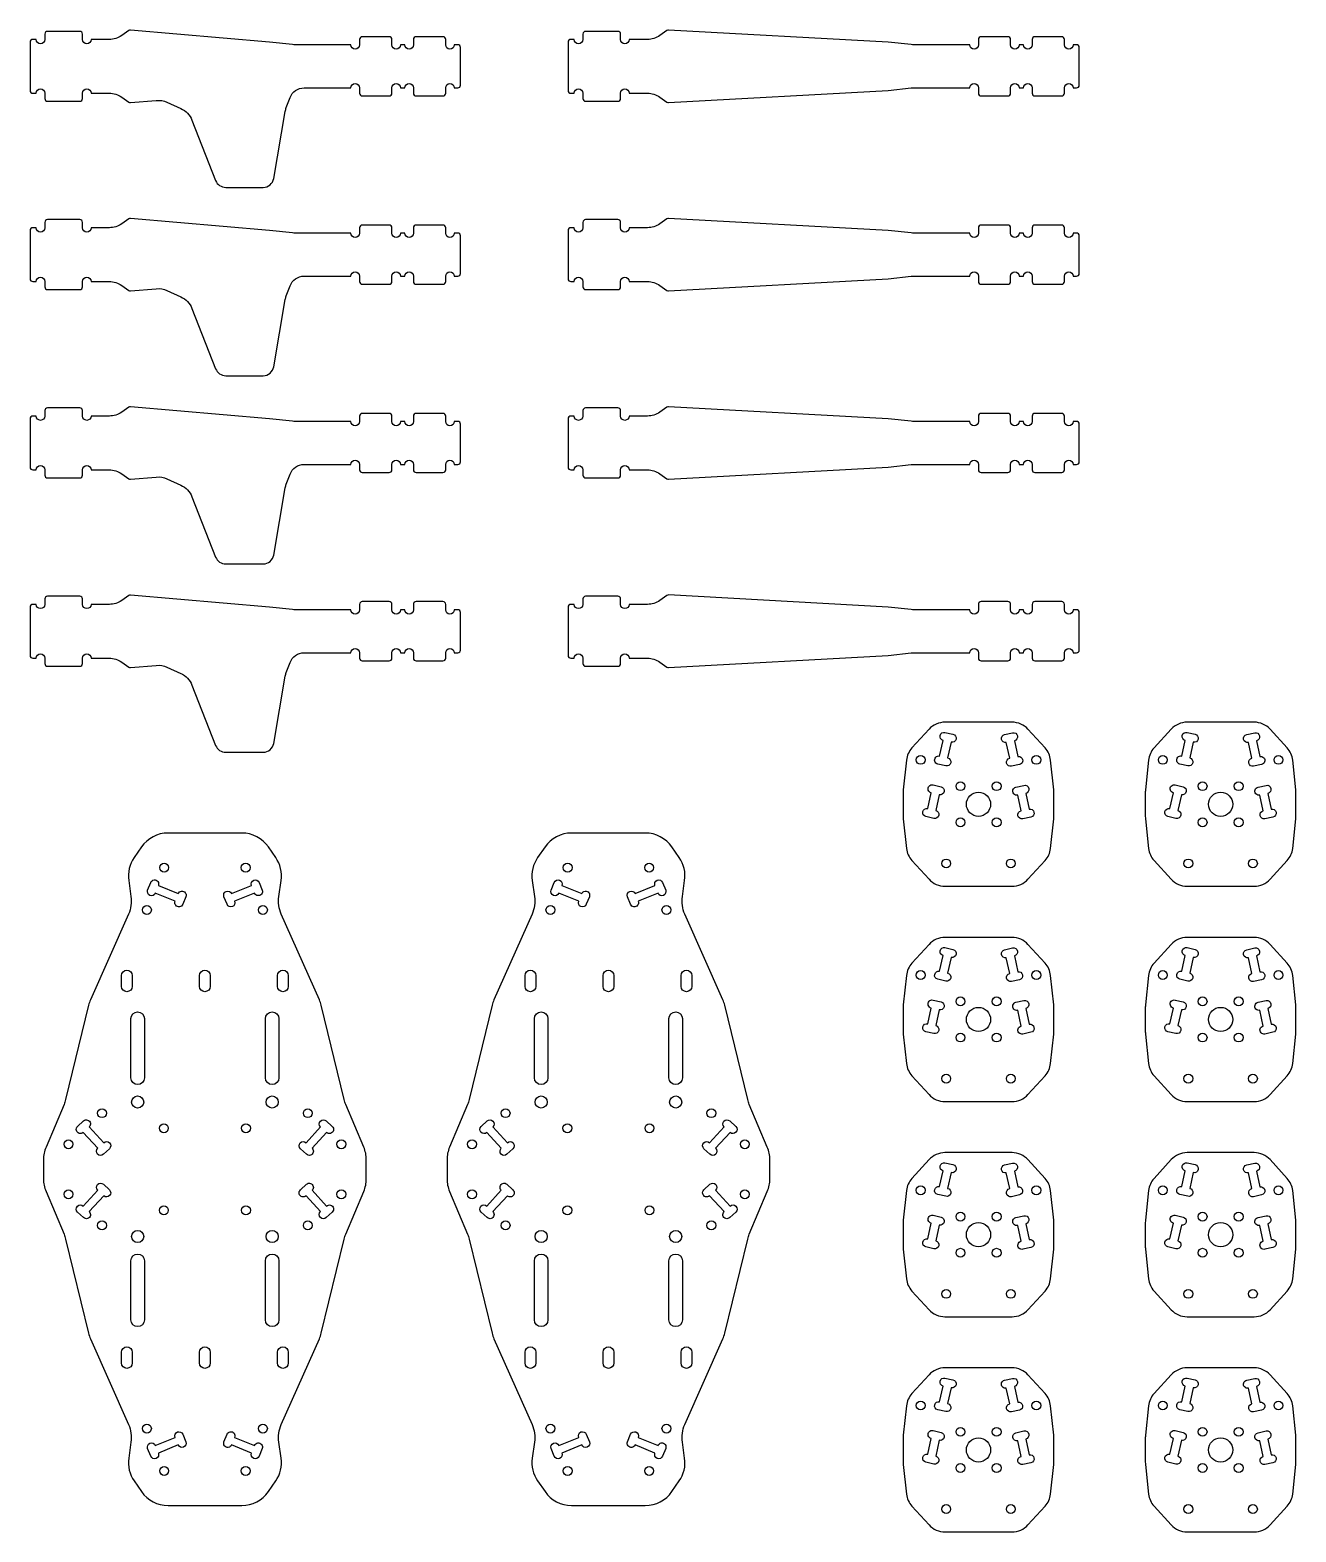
# Model space of a CAD drawing. Header units: millimetres. Extents: x 20 to 491, y 25 to 583.
import ezdxf

# ---------------------------------------------------------------- set-up
doc = ezdxf.new("R2010")
doc.units = ezdxf.units.MM
doc.layers.add('DECOUPE', color=1, linetype='Continuous')

msp = doc.modelspace()

# ---------------------------------------------------------------- linework, layer by layer
at = {"layer": 'DECOUPE'}
for points in [[(108.99, 579), (57.36, 583.47, 0.176048), (56.7, 583.29), (54.07, 581.45, -0.153879), (49.48, 580), (42.7, 580, -1), (39.5, 580), (39.5, 581.6), (39.5, 582, 0.414214), (38.5, 583), (26.5, 583, 0.414214), (25.5, 582), (25.5, 581.6), (25.5, 580, -1), (22.3, 580), (21, 580, 0.414214), (20, 579), (20, 561, 0.414214), (21, 560), (22.3, 560, -1), (25.5, 560), (25.5, 558.4), (25.5, 558, 0.414214), (26.5, 557), (38.5, 557, 0.414214), (39.5, 558), (39.5, 558.4), (39.5, 560, -1), (42.7, 560), (49.48, 560, -0.153879), (54.07, 558.55), (56.7, 556.71, 0.175228), (57.36, 556.53), (66.94, 557.33, -0.127178), (70.89, 556.65), (76.03, 554.34, -0.19585), (80.19, 549.97), (89, 527.54, 0.308368), (92.73, 525), (106.63, 525, 0.365046), (110.57, 528.32), (114.87, 553.26, -0.047044), (115.26, 554.71), (116.65, 558.4, -0.312633), (121.84, 562), (139.3, 562, -1), (142.5, 562), (142.5, 560.4), (142.5, 560, 0.414214), (143.5, 559), (153.5, 559, 0.414214), (154.5, 560), (154.5, 560.4), (154.5, 562, -1), (157.7, 562), (159.3, 562, -1), (162.5, 562), (162.5, 560.4), (162.5, 560, 0.414214), (163.5, 559), (173.5, 559, 0.414214), (174.5, 560), (174.5, 560.4), (174.5, 562, -1), (177.7, 562), (179, 562, 0.414214), (180, 563), (180, 577, 0.414214), (179, 578), (177.7, 578, -1), (174.5, 578), (174.5, 579.6), (174.5, 580, 0.414214), (173.5, 581), (163.5, 581, 0.414214), (162.5, 580), (162.5, 579.6), (162.5, 578, -1), (159.3, 578), (157.7, 578, -1), (154.5, 578), (154.5, 579.6), (154.5, 580, 0.414214), (153.5, 581), (143.5, 581, 0.414214), (142.5, 580), (142.5, 579.6), (142.5, 578, -1), (139.3, 578), (118.44, 578, -0.027671), (117.56, 578.05), (109.01, 579, 0.006084)], [(338.97, 579), (257.35, 583.48, 0.16794), (256.72, 583.3), (254.07, 581.45, -0.153879), (249.48, 580), (242.7, 580, -1), (239.5, 580), (239.5, 581.6), (239.5, 582, 0.414214), (238.5, 583), (226.5, 583, 0.414214), (225.5, 582), (225.5, 581.6), (225.5, 580, -1), (222.3, 580), (221, 580, 0.414214), (220, 579), (220, 561, 0.414214), (221, 560), (222.3, 560, -1), (225.5, 560), (225.5, 558.4), (225.5, 558, 0.414214), (226.5, 557), (238.5, 557, 0.414214), (239.5, 558), (239.5, 558.4), (239.5, 560, -1), (242.7, 560), (249.48, 560, -0.153879), (254.07, 558.55), (256.72, 556.7, 0.16794), (257.35, 556.52), (338.97, 561, 0.013959), (339.03, 561), (347.56, 561.95, -0.027671), (348.44, 562), (369.3, 562, -1), (372.5, 562), (372.5, 560.4), (372.5, 560, 0.414214), (373.5, 559), (383.5, 559, 0.414214), (384.5, 560), (384.5, 560.4), (384.5, 562, -1), (387.7, 562), (389.3, 562, -1), (392.5, 562), (392.5, 560.4), (392.5, 560, 0.414214), (393.5, 559), (403.5, 559, 0.414214), (404.5, 560), (404.5, 560.4), (404.5, 562, -1), (407.7, 562), (409, 562, 0.414214), (410, 563), (410, 577, 0.414214), (409, 578), (407.7, 578, -1), (404.5, 578), (404.5, 579.6), (404.5, 580, 0.414214), (403.5, 581), (393.5, 581, 0.414214), (392.5, 580), (392.5, 579.6), (392.5, 578, -1), (389.3, 578), (387.7, 578, -1), (384.5, 578), (384.5, 579.6), (384.5, 580, 0.414214), (383.5, 581), (373.5, 581, 0.414214), (372.5, 580), (372.5, 579.6), (372.5, 578, -1), (369.3, 578), (348.44, 578, -0.027671), (347.56, 578.05), (339.03, 579, 0.013959)], [(108.99, 509), (57.36, 513.47, 0.176048), (56.7, 513.29), (54.07, 511.45, -0.153879), (49.48, 510), (42.7, 510, -1), (39.5, 510), (39.5, 511.6), (39.5, 512, 0.414214), (38.5, 513), (26.5, 513, 0.414214), (25.5, 512), (25.5, 511.6), (25.5, 510, -1), (22.3, 510), (21, 510, 0.414214), (20, 509), (20, 491, 0.414214), (21, 490), (22.3, 490, -1), (25.5, 490), (25.5, 488.4), (25.5, 488, 0.414214), (26.5, 487), (38.5, 487, 0.414214), (39.5, 488), (39.5, 488.4), (39.5, 490, -1), (42.7, 490), (49.48, 490, -0.153879), (54.07, 488.55), (56.7, 486.71, 0.175228), (57.36, 486.53), (66.94, 487.33, -0.127178), (70.89, 486.65), (76.03, 484.34, -0.19585), (80.19, 479.97), (89, 457.54, 0.308368), (92.73, 455), (106.63, 455, 0.365046), (110.57, 458.32), (114.87, 483.26, -0.047044), (115.26, 484.71), (116.65, 488.4, -0.312633), (121.84, 492), (139.3, 492, -1), (142.5, 492), (142.5, 490.4), (142.5, 490, 0.414214), (143.5, 489), (153.5, 489, 0.414214), (154.5, 490), (154.5, 490.4), (154.5, 492, -1), (157.7, 492), (159.3, 492, -1), (162.5, 492), (162.5, 490.4), (162.5, 490, 0.414214), (163.5, 489), (173.5, 489, 0.414214), (174.5, 490), (174.5, 490.4), (174.5, 492, -1), (177.7, 492), (179, 492, 0.414214), (180, 493), (180, 507, 0.414214), (179, 508), (177.7, 508, -1), (174.5, 508), (174.5, 509.6), (174.5, 510, 0.414214), (173.5, 511), (163.5, 511, 0.414214), (162.5, 510), (162.5, 509.6), (162.5, 508, -1), (159.3, 508), (157.7, 508, -1), (154.5, 508), (154.5, 509.6), (154.5, 510, 0.414214), (153.5, 511), (143.5, 511, 0.414214), (142.5, 510), (142.5, 509.6), (142.5, 508, -1), (139.3, 508), (118.44, 508, -0.027671), (117.56, 508.05), (109.01, 509, 0.006084)], [(338.97, 509), (257.35, 513.48, 0.16794), (256.72, 513.3), (254.07, 511.45, -0.153879), (249.48, 510), (242.7, 510, -1), (239.5, 510), (239.5, 511.6), (239.5, 512, 0.414214), (238.5, 513), (226.5, 513, 0.414214), (225.5, 512), (225.5, 511.6), (225.5, 510, -1), (222.3, 510), (221, 510, 0.414214), (220, 509), (220, 491, 0.414214), (221, 490), (222.3, 490, -1), (225.5, 490), (225.5, 488.4), (225.5, 488, 0.414214), (226.5, 487), (238.5, 487, 0.414214), (239.5, 488), (239.5, 488.4), (239.5, 490, -1), (242.7, 490), (249.48, 490, -0.153879), (254.07, 488.55), (256.72, 486.7, 0.16794), (257.35, 486.52), (338.97, 491, 0.013959), (339.03, 491), (347.56, 491.95, -0.027671), (348.44, 492), (369.3, 492, -1), (372.5, 492), (372.5, 490.4), (372.5, 490, 0.414214), (373.5, 489), (383.5, 489, 0.414214), (384.5, 490), (384.5, 490.4), (384.5, 492, -1), (387.7, 492), (389.3, 492, -1), (392.5, 492), (392.5, 490.4), (392.5, 490, 0.414214), (393.5, 489), (403.5, 489, 0.414214), (404.5, 490), (404.5, 490.4), (404.5, 492, -1), (407.7, 492), (409, 492, 0.414214), (410, 493), (410, 507, 0.414214), (409, 508), (407.7, 508, -1), (404.5, 508), (404.5, 509.6), (404.5, 510, 0.414214), (403.5, 511), (393.5, 511, 0.414214), (392.5, 510), (392.5, 509.6), (392.5, 508, -1), (389.3, 508), (387.7, 508, -1), (384.5, 508), (384.5, 509.6), (384.5, 510, 0.414214), (383.5, 511), (373.5, 511, 0.414214), (372.5, 510), (372.5, 509.6), (372.5, 508, -1), (369.3, 508), (348.44, 508, -0.027671), (347.56, 508.05), (339.03, 509, 0.013959)], [(108.99, 439), (57.36, 443.47, 0.176048), (56.7, 443.29), (54.07, 441.45, -0.153879), (49.48, 440), (42.7, 440, -1), (39.5, 440), (39.5, 441.6), (39.5, 442, 0.414214), (38.5, 443), (26.5, 443, 0.414214), (25.5, 442), (25.5, 441.6), (25.5, 440, -1), (22.3, 440), (21, 440, 0.414214), (20, 439), (20, 421, 0.414214), (21, 420), (22.3, 420, -1), (25.5, 420), (25.5, 418.4), (25.5, 418, 0.414214), (26.5, 417), (38.5, 417, 0.414214), (39.5, 418), (39.5, 418.4), (39.5, 420, -1), (42.7, 420), (49.48, 420, -0.153879), (54.07, 418.55), (56.7, 416.71, 0.175228), (57.36, 416.53), (66.94, 417.33, -0.127178), (70.89, 416.65), (76.03, 414.34, -0.19585), (80.19, 409.97), (89, 387.54, 0.308368), (92.73, 385), (106.63, 385, 0.365046), (110.57, 388.32), (114.87, 413.26, -0.047044), (115.26, 414.71), (116.65, 418.4, -0.312633), (121.84, 422), (139.3, 422, -1), (142.5, 422), (142.5, 420.4), (142.5, 420, 0.414214), (143.5, 419), (153.5, 419, 0.414214), (154.5, 420), (154.5, 420.4), (154.5, 422, -1), (157.7, 422), (159.3, 422, -1), (162.5, 422), (162.5, 420.4), (162.5, 420, 0.414214), (163.5, 419), (173.5, 419, 0.414214), (174.5, 420), (174.5, 420.4), (174.5, 422, -1), (177.7, 422), (179, 422, 0.414214), (180, 423), (180, 437, 0.414214), (179, 438), (177.7, 438, -1), (174.5, 438), (174.5, 439.6), (174.5, 440, 0.414214), (173.5, 441), (163.5, 441, 0.414214), (162.5, 440), (162.5, 439.6), (162.5, 438, -1), (159.3, 438), (157.7, 438, -1), (154.5, 438), (154.5, 439.6), (154.5, 440, 0.414214), (153.5, 441), (143.5, 441, 0.414214), (142.5, 440), (142.5, 439.6), (142.5, 438, -1), (139.3, 438), (118.44, 438, -0.027671), (117.56, 438.05), (109.01, 439, 0.006084)], [(338.97, 439), (257.35, 443.48, 0.16794), (256.72, 443.3), (254.07, 441.45, -0.153879), (249.48, 440), (242.7, 440, -1), (239.5, 440), (239.5, 441.6), (239.5, 442, 0.414214), (238.5, 443), (226.5, 443, 0.414214), (225.5, 442), (225.5, 441.6), (225.5, 440, -1), (222.3, 440), (221, 440, 0.414214), (220, 439), (220, 421, 0.414214), (221, 420), (222.3, 420, -1), (225.5, 420), (225.5, 418.4), (225.5, 418, 0.414214), (226.5, 417), (238.5, 417, 0.414214), (239.5, 418), (239.5, 418.4), (239.5, 420, -1), (242.7, 420), (249.48, 420, -0.153879), (254.07, 418.55), (256.72, 416.7, 0.16794), (257.35, 416.52), (338.97, 421, 0.013959), (339.03, 421), (347.56, 421.95, -0.027671), (348.44, 422), (369.3, 422, -1), (372.5, 422), (372.5, 420.4), (372.5, 420, 0.414214), (373.5, 419), (383.5, 419, 0.414214), (384.5, 420), (384.5, 420.4), (384.5, 422, -1), (387.7, 422), (389.3, 422, -1), (392.5, 422), (392.5, 420.4), (392.5, 420, 0.414214), (393.5, 419), (403.5, 419, 0.414214), (404.5, 420), (404.5, 420.4), (404.5, 422, -1), (407.7, 422), (409, 422, 0.414214), (410, 423), (410, 437, 0.414214), (409, 438), (407.7, 438, -1), (404.5, 438), (404.5, 439.6), (404.5, 440, 0.414214), (403.5, 441), (393.5, 441, 0.414214), (392.5, 440), (392.5, 439.6), (392.5, 438, -1), (389.3, 438), (387.7, 438, -1), (384.5, 438), (384.5, 439.6), (384.5, 440, 0.414214), (383.5, 441), (373.5, 441, 0.414214), (372.5, 440), (372.5, 439.6), (372.5, 438, -1), (369.3, 438), (348.44, 438, -0.027671), (347.56, 438.05), (339.03, 439, 0.013959)], [(108.99, 369), (57.36, 373.47, 0.176048), (56.7, 373.29), (54.07, 371.45, -0.153879), (49.48, 370), (42.7, 370, -1), (39.5, 370), (39.5, 371.6), (39.5, 372, 0.414214), (38.5, 373), (26.5, 373, 0.414214), (25.5, 372), (25.5, 371.6), (25.5, 370, -1), (22.3, 370), (21, 370, 0.414214), (20, 369), (20, 351, 0.414214), (21, 350), (22.3, 350, -1), (25.5, 350), (25.5, 348.4), (25.5, 348, 0.414214), (26.5, 347), (38.5, 347, 0.414214), (39.5, 348), (39.5, 348.4), (39.5, 350, -1), (42.7, 350), (49.48, 350, -0.153879), (54.07, 348.55), (56.7, 346.71, 0.175228), (57.36, 346.53), (66.94, 347.33, -0.127178), (70.89, 346.65), (76.03, 344.34, -0.19585), (80.19, 339.97), (89, 317.54, 0.308368), (92.73, 315), (106.63, 315, 0.365046), (110.57, 318.32), (114.87, 343.26, -0.047044), (115.26, 344.71), (116.65, 348.4, -0.312633), (121.84, 352), (139.3, 352, -1), (142.5, 352), (142.5, 350.4), (142.5, 350, 0.414214), (143.5, 349), (153.5, 349, 0.414214), (154.5, 350), (154.5, 350.4), (154.5, 352, -1), (157.7, 352), (159.3, 352, -1), (162.5, 352), (162.5, 350.4), (162.5, 350, 0.414214), (163.5, 349), (173.5, 349, 0.414214), (174.5, 350), (174.5, 350.4), (174.5, 352, -1), (177.7, 352), (179, 352, 0.414214), (180, 353), (180, 367, 0.414214), (179, 368), (177.7, 368, -1), (174.5, 368), (174.5, 369.6), (174.5, 370, 0.414214), (173.5, 371), (163.5, 371, 0.414214), (162.5, 370), (162.5, 369.6), (162.5, 368, -1), (159.3, 368), (157.7, 368, -1), (154.5, 368), (154.5, 369.6), (154.5, 370, 0.414214), (153.5, 371), (143.5, 371, 0.414214), (142.5, 370), (142.5, 369.6), (142.5, 368, -1), (139.3, 368), (118.44, 368, -0.027671), (117.56, 368.05), (109.01, 369, 0.006084)], [(338.97, 369), (257.35, 373.48, 0.16794), (256.72, 373.3), (254.07, 371.45, -0.153879), (249.48, 370), (242.7, 370, -1), (239.5, 370), (239.5, 371.6), (239.5, 372, 0.414214), (238.5, 373), (226.5, 373, 0.414214), (225.5, 372), (225.5, 371.6), (225.5, 370, -1), (222.3, 370), (221, 370, 0.414214), (220, 369), (220, 351, 0.414214), (221, 350), (222.3, 350, -1), (225.5, 350), (225.5, 348.4), (225.5, 348, 0.414214), (226.5, 347), (238.5, 347, 0.414214), (239.5, 348), (239.5, 348.4), (239.5, 350, -1), (242.7, 350), (249.48, 350, -0.153879), (254.07, 348.55), (256.72, 346.7, 0.16794), (257.35, 346.52), (338.97, 351, 0.013959), (339.03, 351), (347.56, 351.95, -0.027671), (348.44, 352), (369.3, 352, -1), (372.5, 352), (372.5, 350.4), (372.5, 350, 0.414214), (373.5, 349), (383.5, 349, 0.414214), (384.5, 350), (384.5, 350.4), (384.5, 352, -1), (387.7, 352), (389.3, 352, -1), (392.5, 352), (392.5, 350.4), (392.5, 350, 0.414214), (393.5, 349), (403.5, 349, 0.414214), (404.5, 350), (404.5, 350.4), (404.5, 352, -1), (407.7, 352), (409, 352, 0.414214), (410, 353), (410, 367, 0.414214), (409, 368), (407.7, 368, -1), (404.5, 368), (404.5, 369.6), (404.5, 370, 0.414214), (403.5, 371), (393.5, 371, 0.414214), (392.5, 370), (392.5, 369.6), (392.5, 368, -1), (389.3, 368), (387.7, 368, -1), (384.5, 368), (384.5, 369.6), (384.5, 370, 0.414214), (383.5, 371), (373.5, 371, 0.414214), (372.5, 370), (372.5, 369.6), (372.5, 368, -1), (369.3, 368), (348.44, 368, -0.027671), (347.56, 368.05), (339.03, 369, 0.013959)], [(347.83, 274.75), (354.18, 267.79, 0.210745), (360.09, 265.19), (385.04, 265.19, 0.210745), (390.94, 267.79), (397.3, 274.75, 0.159646), (399.34, 279.29), (400.52, 290.26, 0.02669), (400.56, 291.11), (400.56, 300.26, 0.02669), (400.52, 301.11), (399.34, 312.08, 0.159646), (397.3, 316.62), (390.94, 323.58, 0.210745), (385.04, 326.19), (360.09, 326.19, 0.210745), (354.18, 323.58), (347.83, 316.62, 0.159646), (345.78, 312.08), (344.61, 301.11, 0.02669), (344.56, 300.26), (344.56, 291.11, 0.02669), (344.61, 290.26), (345.78, 279.29, 0.159646)], [(437.83, 274.75), (444.18, 267.79, 0.210745), (450.09, 265.19), (475.04, 265.19, 0.210745), (480.94, 267.79), (487.3, 274.75, 0.159646), (489.34, 279.29), (490.52, 290.26, 0.02669), (490.56, 291.11), (490.56, 300.26, 0.02669), (490.52, 301.11), (489.34, 312.08, 0.159646), (487.3, 316.62), (480.94, 323.58, 0.210745), (475.04, 326.19), (450.09, 326.19, 0.210745), (444.18, 323.58), (437.83, 316.62, 0.159646), (435.78, 312.08), (434.61, 301.11, 0.02669), (434.56, 300.26), (434.56, 291.11, 0.02669), (434.61, 290.26), (435.78, 279.29, 0.159646)], [(357.42, 310.62, -1), (358.1, 313.6), (359.42, 319.43, -1), (360.1, 322.4), (363.07, 321.73, -1), (362.4, 318.75), (361.07, 312.92, -1), (360.4, 309.95)], [(384.81, 309.82, -1), (384.17, 312.8), (382.9, 318.64, -1), (382.26, 321.62), (385.24, 322.27, -1), (385.88, 319.29), (387.15, 313.44, -1), (387.79, 310.46)], [(447.42, 310.62, -1), (448.1, 313.6), (449.42, 319.43, -1), (450.1, 322.4), (453.07, 321.73, -1), (452.4, 318.75), (451.07, 312.92, -1), (450.4, 309.95)], [(474.81, 309.82, -1), (474.17, 312.8), (472.9, 318.64, -1), (472.26, 321.62), (475.24, 322.27, -1), (475.88, 319.29), (477.15, 313.44, -1), (477.79, 310.46)], [(352.99, 291.12, -1), (353.67, 294.09), (354.99, 299.92, -1), (355.67, 302.9), (358.64, 302.22, -1), (357.96, 299.25), (356.64, 293.42, -1), (355.96, 290.44)], [(389.04, 290.27, -1), (388.39, 293.25), (387.13, 299.09, -1), (386.48, 302.08), (389.46, 302.72, -1), (390.11, 299.74), (391.37, 293.89, -1), (392.02, 290.91)], [(442.99, 291.12, -1), (443.67, 294.09), (444.99, 299.92, -1), (445.67, 302.9), (448.64, 302.22, -1), (447.96, 299.25), (446.64, 293.42, -1), (445.96, 290.44)], [(479.04, 290.27, -1), (478.39, 293.25), (477.13, 299.09, -1), (476.48, 302.08), (479.46, 302.72, -1), (480.11, 299.74), (481.37, 293.89, -1), (482.02, 290.91)], [(58.68, 44.13), (61.42, 40.17, 0.246109), (71.29, 35), (98.71, 35, 0.246109), (108.58, 40.17), (111.32, 44.13, 0.189066), (113.33, 52.66), (112.49, 58.58, -0.140953), (113.4, 65.15), (127.56, 97.01, 0.044934), (128.26, 99.05), (136.77, 134.07, -0.04), (137.37, 135.89), (144.06, 151.77, 0.099962), (145, 156.42), (145, 163.58, 0.099962), (144.06, 168.23), (137.37, 184.11, -0.04), (136.77, 185.93), (128.26, 220.95, 0.044934), (127.56, 222.99), (113.4, 254.85, -0.140953), (112.49, 261.42), (113.33, 267.34, 0.189066), (111.32, 275.87), (108.58, 279.83, 0.246109), (98.71, 285), (71.29, 285, 0.246109), (61.42, 279.83), (58.68, 275.87, 0.189066), (56.67, 267.34), (57.51, 261.42, -0.140953), (56.6, 254.85), (42.44, 222.99, 0.044934), (41.74, 220.95), (33.23, 185.93, -0.04), (32.63, 184.11), (25.94, 168.23, 0.099962), (25, 163.58), (25, 156.42, 0.099962), (25.94, 151.77), (32.63, 135.89, -0.04), (33.23, 134.07), (41.74, 99.05, 0.044934), (42.44, 97.01), (56.6, 65.15, -0.140953), (57.51, 58.58), (56.67, 52.66, 0.189066)], [(208.68, 44.13), (211.42, 40.17, 0.246109), (221.29, 35), (248.71, 35, 0.246109), (258.58, 40.17), (261.32, 44.13, 0.189066), (263.33, 52.66), (262.49, 58.58, -0.140953), (263.4, 65.15), (277.56, 97.01, 0.044934), (278.26, 99.05), (286.77, 134.07, -0.04), (287.37, 135.89), (294.06, 151.77, 0.099962), (295, 156.42), (295, 163.58, 0.099962), (294.06, 168.23), (287.37, 184.11, -0.04), (286.77, 185.93), (278.26, 220.95, 0.044934), (277.56, 222.99), (263.4, 254.85, -0.140953), (262.49, 261.42), (263.33, 267.34, 0.189066), (261.32, 275.87), (258.58, 279.83, 0.246109), (248.71, 285), (221.29, 285, 0.246109), (211.42, 279.83), (208.68, 275.87, 0.189066), (206.67, 267.34), (207.51, 261.42, -0.140953), (206.6, 254.85), (192.44, 222.99, 0.044934), (191.74, 220.95), (183.23, 185.93, -0.04), (182.63, 184.11), (175.94, 168.23, 0.099962), (175, 163.58), (175, 156.42, 0.099962), (175.94, 151.77), (182.63, 135.89, -0.04), (183.23, 134.07), (191.74, 99.05, 0.044934), (192.44, 97.01), (206.6, 65.15, -0.140953), (207.51, 58.58), (206.67, 52.66, 0.189066)], [(76.76, 258.49, -1), (73.94, 259.64), (66.55, 262.66, -1), (63.72, 263.81), (64.88, 266.63, -1), (67.7, 265.48), (75.09, 262.47, -1), (77.91, 261.31)], [(92.09, 261.31, -1), (94.91, 262.47), (102.3, 265.48, -1), (105.12, 266.63), (106.28, 263.81, -1), (103.45, 262.66), (96.06, 259.64, -1), (93.24, 258.49)], [(226.76, 258.49, -1), (223.94, 259.64), (216.55, 262.66, -1), (213.72, 263.81), (214.88, 266.63, -1), (217.7, 265.48), (225.09, 262.47, -1), (227.91, 261.31)], [(242.09, 261.31, -1), (244.91, 262.47), (252.3, 265.48, -1), (255.12, 266.63), (256.28, 263.81, -1), (253.45, 262.66), (246.06, 259.64, -1), (243.24, 258.49)], [(347.83, 194.75), (354.18, 187.79, 0.210745), (360.09, 185.19), (385.04, 185.19, 0.210745), (390.94, 187.79), (397.3, 194.75, 0.159646), (399.34, 199.29), (400.52, 210.26, 0.02669), (400.56, 211.11), (400.56, 220.26, 0.02669), (400.52, 221.11), (399.34, 232.08, 0.159646), (397.3, 236.62), (390.94, 243.58, 0.210745), (385.04, 246.19), (360.09, 246.19, 0.210745), (354.18, 243.58), (347.83, 236.62, 0.159646), (345.78, 232.08), (344.61, 221.11, 0.02669), (344.56, 220.26), (344.56, 211.11, 0.02669), (344.61, 210.26), (345.78, 199.29, 0.159646)], [(437.83, 194.75), (444.18, 187.79, 0.210745), (450.09, 185.19), (475.04, 185.19, 0.210745), (480.94, 187.79), (487.3, 194.75, 0.159646), (489.34, 199.29), (490.52, 210.26, 0.02669), (490.56, 211.11), (490.56, 220.26, 0.02669), (490.52, 221.11), (489.34, 232.08, 0.159646), (487.3, 236.62), (480.94, 243.58, 0.210745), (475.04, 246.19), (450.09, 246.19, 0.210745), (444.18, 243.58), (437.83, 236.62, 0.159646), (435.78, 232.08), (434.61, 221.11, 0.02669), (434.56, 220.26), (434.56, 211.11, 0.02669), (434.61, 210.26), (435.78, 199.29, 0.159646)], [(357.42, 230.62, -1), (358.1, 233.6), (359.42, 239.43, -1), (360.1, 242.4), (363.07, 241.73, -1), (362.4, 238.75), (361.07, 232.92, -1), (360.4, 229.95)], [(384.81, 229.82, -1), (384.17, 232.8), (382.9, 238.64, -1), (382.26, 241.62), (385.24, 242.27, -1), (385.88, 239.29), (387.15, 233.44, -1), (387.79, 230.46)], [(447.42, 230.62, -1), (448.1, 233.6), (449.42, 239.43, -1), (450.1, 242.4), (453.07, 241.73, -1), (452.4, 238.75), (451.07, 232.92, -1), (450.4, 229.95)], [(474.81, 229.82, -1), (474.17, 232.8), (472.9, 238.64, -1), (472.26, 241.62), (475.24, 242.27, -1), (475.88, 239.29), (477.15, 233.44, -1), (477.79, 230.46)], [(58, 232), (58, 228, -1), (54, 228), (54, 232, -1)], [(87, 232), (87, 228, -1), (83, 228), (83, 232, -1)], [(116, 232), (116, 228, -1), (112, 228), (112, 232, -1)], [(208, 232), (208, 228, -1), (204, 228), (204, 232, -1)], [(237, 232), (237, 228, -1), (233, 228), (233, 232, -1)], [(266, 232), (266, 228, -1), (262, 228), (262, 232, -1)], [(62.5, 216), (62.5, 194, -1), (57.5, 194), (57.5, 216, -1)], [(112.5, 216), (112.5, 194, -1), (107.5, 194), (107.5, 216, -1)], [(212.5, 216), (212.5, 194, -1), (207.5, 194), (207.5, 216, -1)], [(262.5, 216), (262.5, 194, -1), (257.5, 194), (257.5, 216, -1)], [(352.99, 211.12, -1), (353.67, 214.09), (354.99, 219.92, -1), (355.67, 222.9), (358.64, 222.22, -1), (357.96, 219.25), (356.64, 213.42, -1), (355.96, 210.44)], [(389.04, 210.27, -1), (388.39, 213.25), (387.13, 219.09, -1), (386.48, 222.08), (389.46, 222.72, -1), (390.11, 219.74), (391.37, 213.89, -1), (392.02, 210.91)], [(442.99, 211.12, -1), (443.67, 214.09), (444.99, 219.92, -1), (445.67, 222.9), (448.64, 222.22, -1), (447.96, 219.25), (446.64, 213.42, -1), (445.96, 210.44)], [(479.04, 210.27, -1), (478.39, 213.25), (477.13, 219.09, -1), (476.48, 222.08), (479.46, 222.72, -1), (480.11, 219.74), (481.37, 213.89, -1), (482.02, 210.91)], [(47.25, 165.58, -1), (45.18, 167.81), (39.76, 173.67, -1), (37.68, 175.91), (39.92, 177.98, -1), (41.99, 175.74), (47.42, 169.89, -1), (49.49, 167.65)], [(120.51, 167.65, -1), (122.58, 169.89), (128.01, 175.74, -1), (130.08, 177.98), (132.32, 175.91, -1), (130.24, 173.67), (124.82, 167.81, -1), (122.75, 165.58)], [(197.25, 165.58, -1), (195.18, 167.81), (189.76, 173.67, -1), (187.68, 175.91), (189.92, 177.98, -1), (191.99, 175.74), (197.42, 169.89, -1), (199.49, 167.65)], [(270.51, 167.65, -1), (272.58, 169.89), (278.01, 175.74, -1), (280.08, 177.98), (282.32, 175.91, -1), (280.24, 173.67), (274.82, 167.81, -1), (272.75, 165.58)], [(347.83, 114.75), (354.18, 107.79, 0.210745), (360.09, 105.19), (385.04, 105.19, 0.210745), (390.94, 107.79), (397.3, 114.75, 0.159646), (399.34, 119.29), (400.52, 130.26, 0.02669), (400.56, 131.11), (400.56, 140.26, 0.02669), (400.52, 141.11), (399.34, 152.08, 0.159646), (397.3, 156.62), (390.94, 163.58, 0.210745), (385.04, 166.19), (360.09, 166.19, 0.210745), (354.18, 163.58), (347.83, 156.62, 0.159646), (345.78, 152.08), (344.61, 141.11, 0.02669), (344.56, 140.26), (344.56, 131.11, 0.02669), (344.61, 130.26), (345.78, 119.29, 0.159646)], [(357.42, 150.62, -1), (358.1, 153.6), (359.42, 159.43, -1), (360.1, 162.4), (363.07, 161.73, -1), (362.4, 158.75), (361.07, 152.92, -1), (360.4, 149.95)], [(384.81, 149.82, -1), (384.17, 152.8), (382.9, 158.64, -1), (382.26, 161.62), (385.24, 162.27, -1), (385.88, 159.29), (387.15, 153.44, -1), (387.79, 150.46)], [(437.83, 114.75), (444.18, 107.79, 0.210745), (450.09, 105.19), (475.04, 105.19, 0.210745), (480.94, 107.79), (487.3, 114.75, 0.159646), (489.34, 119.29), (490.52, 130.26, 0.02669), (490.56, 131.11), (490.56, 140.26, 0.02669), (490.52, 141.11), (489.34, 152.08, 0.159646), (487.3, 156.62), (480.94, 163.58, 0.210745), (475.04, 166.19), (450.09, 166.19, 0.210745), (444.18, 163.58), (437.83, 156.62, 0.159646), (435.78, 152.08), (434.61, 141.11, 0.02669), (434.56, 140.26), (434.56, 131.11, 0.02669), (434.61, 130.26), (435.78, 119.29, 0.159646)], [(447.42, 150.62, -1), (448.1, 153.6), (449.42, 159.43, -1), (450.1, 162.4), (453.07, 161.73, -1), (452.4, 158.75), (451.07, 152.92, -1), (450.4, 149.95)], [(474.81, 149.82, -1), (474.17, 152.8), (472.9, 158.64, -1), (472.26, 161.62), (475.24, 162.27, -1), (475.88, 159.29), (477.15, 153.44, -1), (477.79, 150.46)], [(49.49, 152.35, -1), (47.42, 150.11), (41.99, 144.26, -1), (39.92, 142.02), (37.68, 144.09, -1), (39.76, 146.33), (45.18, 152.19, -1), (47.25, 154.42)], [(122.75, 154.42, -1), (124.82, 152.19), (130.24, 146.33, -1), (132.32, 144.09), (130.08, 142.02, -1), (128.01, 144.26), (122.58, 150.11, -1), (120.51, 152.35)], [(199.49, 152.35, -1), (197.42, 150.11), (191.99, 144.26, -1), (189.92, 142.02), (187.68, 144.09, -1), (189.76, 146.33), (195.18, 152.19, -1), (197.25, 154.42)], [(272.75, 154.42, -1), (274.82, 152.19), (280.24, 146.33, -1), (282.32, 144.09), (280.08, 142.02, -1), (278.01, 144.26), (272.58, 150.11, -1), (270.51, 152.35)], [(352.99, 131.12, -1), (353.67, 134.09), (354.99, 139.92, -1), (355.67, 142.9), (358.64, 142.22, -1), (357.96, 139.25), (356.64, 133.42, -1), (355.96, 130.44)], [(389.04, 130.27, -1), (388.39, 133.25), (387.13, 139.09, -1), (386.48, 142.08), (389.46, 142.72, -1), (390.11, 139.74), (391.37, 133.89, -1), (392.02, 130.91)], [(442.99, 131.12, -1), (443.67, 134.09), (444.99, 139.92, -1), (445.67, 142.9), (448.64, 142.22, -1), (447.96, 139.25), (446.64, 133.42, -1), (445.96, 130.44)], [(479.04, 130.27, -1), (478.39, 133.25), (477.13, 139.09, -1), (476.48, 142.08), (479.46, 142.72, -1), (480.11, 139.74), (481.37, 133.89, -1), (482.02, 130.91)], [(62.5, 126), (62.5, 104, -1), (57.5, 104), (57.5, 126, -1)], [(112.5, 126), (112.5, 104, -1), (107.5, 104), (107.5, 126, -1)], [(212.5, 126), (212.5, 104, -1), (207.5, 104), (207.5, 126, -1)], [(262.5, 126), (262.5, 104, -1), (257.5, 104), (257.5, 126, -1)], [(58, 92), (58, 88, -1), (54, 88), (54, 92, -1)], [(87, 92), (87, 88, -1), (83, 88), (83, 92, -1)], [(116, 92), (116, 88, -1), (112, 88), (112, 92, -1)], [(208, 92), (208, 88, -1), (204, 88), (204, 92, -1)], [(237, 92), (237, 88, -1), (233, 88), (233, 92, -1)], [(266, 92), (266, 88, -1), (262, 88), (262, 92, -1)], [(347.83, 34.75), (354.18, 27.79, 0.210745), (360.09, 25.19), (385.04, 25.19, 0.210745), (390.94, 27.79), (397.3, 34.75, 0.159646), (399.34, 39.29), (400.52, 50.26, 0.02669), (400.56, 51.11), (400.56, 60.26, 0.02669), (400.52, 61.11), (399.34, 72.08, 0.159646), (397.3, 76.62), (390.94, 83.58, 0.210745), (385.04, 86.19), (360.09, 86.19, 0.210745), (354.18, 83.58), (347.83, 76.62, 0.159646), (345.78, 72.08), (344.61, 61.11, 0.02669), (344.56, 60.26), (344.56, 51.11, 0.02669), (344.61, 50.26), (345.78, 39.29, 0.159646)], [(437.83, 34.75), (444.18, 27.79, 0.210745), (450.09, 25.19), (475.04, 25.19, 0.210745), (480.94, 27.79), (487.3, 34.75, 0.159646), (489.34, 39.29), (490.52, 50.26, 0.02669), (490.56, 51.11), (490.56, 60.26, 0.02669), (490.52, 61.11), (489.34, 72.08, 0.159646), (487.3, 76.62), (480.94, 83.58, 0.210745), (475.04, 86.19), (450.09, 86.19, 0.210745), (444.18, 83.58), (437.83, 76.62, 0.159646), (435.78, 72.08), (434.61, 61.11, 0.02669), (434.56, 60.26), (434.56, 51.11, 0.02669), (434.61, 50.26), (435.78, 39.29, 0.159646)], [(357.42, 70.62, -1), (358.1, 73.6), (359.42, 79.43, -1), (360.1, 82.4), (363.07, 81.73, -1), (362.4, 78.75), (361.07, 72.92, -1), (360.4, 69.95)], [(384.81, 69.82, -1), (384.17, 72.8), (382.9, 78.64, -1), (382.26, 81.62), (385.24, 82.27, -1), (385.88, 79.29), (387.15, 73.44, -1), (387.79, 70.46)], [(447.42, 70.62, -1), (448.1, 73.6), (449.42, 79.43, -1), (450.1, 82.4), (453.07, 81.73, -1), (452.4, 78.75), (451.07, 72.92, -1), (450.4, 69.95)], [(474.81, 69.82, -1), (474.17, 72.8), (472.9, 78.64, -1), (472.26, 81.62), (475.24, 82.27, -1), (475.88, 79.29), (477.15, 73.44, -1), (477.79, 70.46)], [(77.91, 58.69, -1), (75.09, 57.53), (67.7, 54.52, -1), (64.88, 53.37), (63.72, 56.19, -1), (66.55, 57.34), (73.94, 60.36, -1), (76.76, 61.51)], [(93.24, 61.51, -1), (96.06, 60.36), (103.45, 57.34, -1), (106.28, 56.19), (105.12, 53.37, -1), (102.3, 54.52), (94.91, 57.53, -1), (92.09, 58.69)], [(227.91, 58.69, -1), (225.09, 57.53), (217.7, 54.52, -1), (214.88, 53.37), (213.72, 56.19, -1), (216.55, 57.34), (223.94, 60.36, -1), (226.76, 61.51)], [(243.24, 61.51, -1), (246.06, 60.36), (253.45, 57.34, -1), (256.28, 56.19), (255.12, 53.37, -1), (252.3, 54.52), (244.91, 57.53, -1), (242.09, 58.69)], [(352.99, 51.12, -1), (353.67, 54.09), (354.99, 59.92, -1), (355.67, 62.9), (358.64, 62.22, -1), (357.96, 59.25), (356.64, 53.42, -1), (355.96, 50.44)], [(389.04, 50.27, -1), (388.39, 53.25), (387.13, 59.09, -1), (386.48, 62.08), (389.46, 62.72, -1), (390.11, 59.74), (391.37, 53.89, -1), (392.02, 50.91)], [(442.99, 51.12, -1), (443.67, 54.09), (444.99, 59.92, -1), (445.67, 62.9), (448.64, 62.22, -1), (447.96, 59.25), (446.64, 53.42, -1), (445.96, 50.44)], [(479.04, 50.27, -1), (478.39, 53.25), (477.13, 59.09, -1), (476.48, 62.08), (479.46, 62.72, -1), (480.11, 59.74), (481.37, 53.89, -1), (482.02, 50.91)]]:
    msp.add_lwpolyline(points, format="xyb", close=True, dxfattribs=at)
for centre, radius in [((351.06, 312.19), 1.65), ((394.06, 312.19), 1.65), ((441.06, 312.19), 1.65), ((484.06, 312.19), 1.65), ((365.85, 302.4), 1.65), ((379.28, 302.4), 1.65), ((455.85, 302.4), 1.65), ((469.28, 302.4), 1.65), ((372.56, 295.69), 4.5), ((462.56, 295.69), 4.5), ((365.85, 288.97), 1.65), ((379.28, 288.97), 1.65), ((455.85, 288.97), 1.65), ((469.28, 288.97), 1.65), ((69.86, 272.13), 1.65), ((100.14, 272.13), 1.65), ((219.86, 272.13), 1.65), ((250.14, 272.13), 1.65), ((360.56, 273.69), 1.65), ((384.56, 273.69), 1.65), ((450.56, 273.69), 1.65), ((474.56, 273.69), 1.65), ((63.44, 256.39), 1.65), ((106.56, 256.39), 1.65), ((213.44, 256.39), 1.65), ((256.56, 256.39), 1.65), ((351.06, 232.19), 1.65), ((394.06, 232.19), 1.65), ((441.06, 232.19), 1.65), ((484.06, 232.19), 1.65), ((365.85, 222.4), 1.65), ((379.28, 222.4), 1.65), ((455.85, 222.4), 1.65), ((469.28, 222.4), 1.65), ((372.56, 215.69), 4.5), ((462.56, 215.69), 4.5), ((365.85, 208.97), 1.65), ((379.28, 208.97), 1.65), ((455.85, 208.97), 1.65), ((469.28, 208.97), 1.65), ((360.56, 193.69), 1.65), ((384.56, 193.69), 1.65), ((450.56, 193.69), 1.65), ((474.56, 193.69), 1.65), ((60, 185), 2.25), ((110, 185), 2.25), ((210, 185), 2.25), ((260, 185), 2.25), ((46.76, 180.85), 1.65), ((123.24, 180.85), 1.65), ((196.76, 180.85), 1.65), ((273.24, 180.85), 1.65), ((69.75, 175.25), 1.65), ((100.25, 175.25), 1.65), ((219.75, 175.25), 1.65), ((250.25, 175.25), 1.65), ((34.29, 169.3), 1.65), ((135.71, 169.3), 1.65), ((184.29, 169.3), 1.65), ((285.71, 169.3), 1.65), ((34.29, 150.7), 1.65), ((135.71, 150.7), 1.65), ((184.29, 150.7), 1.65), ((285.71, 150.7), 1.65), ((351.06, 152.19), 1.65), ((394.06, 152.19), 1.65), ((441.06, 152.19), 1.65), ((484.06, 152.19), 1.65), ((69.75, 144.75), 1.65), ((100.25, 144.75), 1.65), ((219.75, 144.75), 1.65), ((250.25, 144.75), 1.65), ((46.76, 139.15), 1.65), ((123.24, 139.15), 1.65), ((196.76, 139.15), 1.65), ((273.24, 139.15), 1.65), ((365.85, 142.4), 1.65), ((372.56, 135.69), 4.5), ((379.28, 142.4), 1.65), ((455.85, 142.4), 1.65), ((462.56, 135.69), 4.5), ((469.28, 142.4), 1.65), ((60, 135), 2.25), ((110, 135), 2.25), ((210, 135), 2.25), ((260, 135), 2.25), ((365.85, 128.97), 1.65), ((379.28, 128.97), 1.65), ((455.85, 128.97), 1.65), ((469.28, 128.97), 1.65), ((360.56, 113.69), 1.65), ((384.56, 113.69), 1.65), ((450.56, 113.69), 1.65), ((474.56, 113.69), 1.65), ((351.06, 72.19), 1.65), ((394.06, 72.19), 1.65), ((441.06, 72.19), 1.65), ((484.06, 72.19), 1.65), ((63.44, 63.61), 1.65), ((106.56, 63.61), 1.65), ((213.44, 63.61), 1.65), ((256.56, 63.61), 1.65), ((365.85, 62.4), 1.65), ((379.28, 62.4), 1.65), ((455.85, 62.4), 1.65), ((469.28, 62.4), 1.65), ((372.56, 55.69), 4.5), ((462.56, 55.69), 4.5), ((365.85, 48.97), 1.65), ((379.28, 48.97), 1.65), ((455.85, 48.97), 1.65), ((469.28, 48.97), 1.65), ((69.86, 47.87), 1.65), ((100.14, 47.87), 1.65), ((219.86, 47.87), 1.65), ((250.14, 47.87), 1.65), ((360.56, 33.69), 1.65), ((384.56, 33.69), 1.65), ((450.56, 33.69), 1.65), ((474.56, 33.69), 1.65)]:
    msp.add_circle(centre, radius, dxfattribs=at)

doc.saveas('drawing.dxf')
